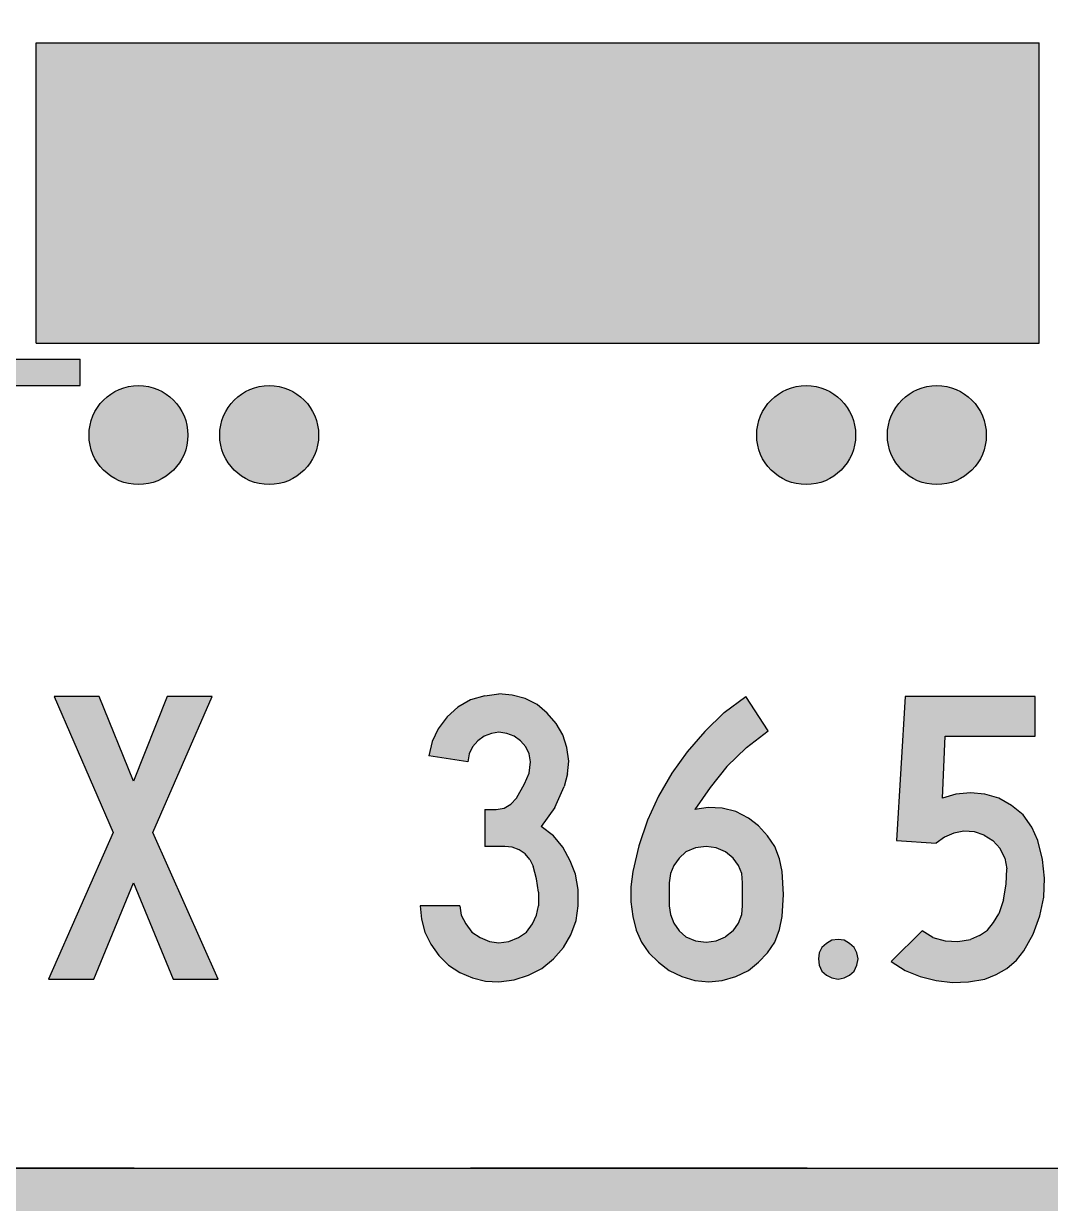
# Model space of a CAD drawing. Extents: x 80 to 227, y 133 to 266.
# Drawn here: x 116.1 to 154.85, y 193.23 to 237.76 of the extents above; entities that cross this region are included whole.
import ezdxf

# ---------------------------------------------------------------- set-up
doc = ezdxf.new("R2010")
doc.units = 0
doc.header["$MEASUREMENT"] = 0
doc.linetypes.add('CENTERX2', pattern=[101.60000000000001, 63.5, -12.7, 12.7, -12.7])
doc.layers.add('L25', color=1, linetype='CONTINUOUS')
doc.layers.add('L35', color=3, linetype='CONTINUOUS')

msp = doc.modelspace()

# ---------------------------------------------------------------- hatches: boundary and pattern name
at = {"layer": 'L25', "linetype": 'CENTERX2'}
h = msp.add_hatch(color=256, dxfattribs=at)
edge = h.paths.add_edge_path(flags=16)
edge.add_line((93.5327676264148, 261.3655784944086), (213.5327742930815, 261.3655784944085))
edge.add_arc((213.5327742930815, 253.0322454944085), 8.33333300000001, 2.2737367544323206e-13, 90, ccw=False)
edge.add_line((221.8661072930815, 253.0322454944085), (221.8661342930815, 194.5655588277418))
edge.add_line((221.8661342930815, 194.5655588277418), (85.19943462641484, 194.5655588277419))
edge.add_line((85.19943462641483, 194.5655588277419), (85.19943462641481, 253.0322454944086))
edge.add_arc((93.53276762641478, 253.0322454944086), 8.333332999999968, 89.99999999999989, 180, ccw=False)
edge = h.paths.add_edge_path()
edge.add_line((93.5327676264148, 264.6989084944086), (213.5327742930815, 264.6989084944085))
edge.add_arc((213.5327742930815, 253.0322454944085), 11.666663, 1.1368683772161603e-13, 90, ccw=False)
edge.add_line((225.1994372930815, 253.0322454944085), (225.1994372930816, 157.4322388277419))
edge.add_arc((213.5327742930816, 157.4322388277419), 11.666663, -90, 0, ccw=False)
edge.add_line((213.5327742930816, 145.7655758277419), (93.53276762641482, 145.7655758277419))
edge.add_arc((93.53276762641482, 157.4322388277419), 11.666663, 180, 270, ccw=False)
edge.add_line((81.86610462641482, 157.4322388277419), (81.86610462641481, 253.0322454944086))
edge.add_arc((93.53276762641477, 253.0322454944086), 11.66666299999996, 89.99999999999977, 180, ccw=False)
edge = h.paths.add_edge_path(flags=16)
edge.add_line((85.19943462641483, 191.2322588277419), (221.8661342930815, 191.2322588277418))
edge.add_line((221.8661342930815, 191.2322588277418), (221.8661072930816, 157.4322388277419))
edge.add_arc((213.5327676362757, 157.4322454845477), 8.333339656808493, 270.0000457687907, 359.9999542312093, ccw=False)
edge.add_line((213.5327742930816, 149.0989058277418), (93.53276762641482, 149.0989058277419))
edge.add_arc((93.53276762641482, 157.4322388277419), 8.333332999999982, 179.9999999999998, 270, ccw=False)
edge.add_line((85.19943462641483, 157.4322388277419), (85.19943462641483, 191.2322588277419))
h = msp.add_hatch(color=256, dxfattribs=at)
edge = h.paths.add_edge_path()
edge.add_arc((150.5661042930817, 222.2322421610752), 1.866666666666676, 0, 360)
edge = h.paths.add_edge_path()
edge.add_arc((145.6327709597484, 222.2322421610752), 1.866666666666676, 0, 360)
edge = h.paths.add_edge_path()
edge.add_arc((198.1994376264153, 222.2322421610752), 1.866666666666676, 0, 360)
edge = h.paths.add_edge_path()
edge.add_arc((193.266104293082, 222.2322421610752), 1.866666666666676, 0, 360)
edge = h.paths.add_edge_path()
edge.add_arc((172.9994376264152, 222.2322421610752), 1.866666666666676, 0, 360)
edge = h.paths.add_edge_path()
edge.add_arc((168.0661042930818, 222.2322421610752), 1.866666666666676, 0, 360)
edge = h.paths.add_edge_path()
edge.add_arc((125.3661042930816, 222.2322421610752), 1.866666666666676, 0, 360)
edge = h.paths.add_edge_path()
edge.add_arc((120.4327709597483, 222.2322421610752), 1.866666666666676, 0, 360)
edge = h.paths.add_edge_path()
edge.add_arc((110.7661042930815, 222.2322421610752), 1.866666666666676, 0, 360)
h.paths.add_polyline_path([(113.6994376264149, 224.0989088277419), (113.6994376264149, 225.0989088277419), (118.2275582927882, 225.0989088277419), (118.2275582927882, 224.0989088277419)])
h.paths.add_polyline_path([(163.3994376264151, 224.0989088277419), (163.3994376264151, 225.0989088277419), (155.2327709597484, 225.0989088277419), (155.2327709597484, 224.0989088277419)])
h.paths.add_polyline_path([(164.1994376264151, 225.6989088277419), (202.066104293082, 225.6989088277419), (202.066104293082, 237.0322421610753), (164.1994376264151, 237.0322421610753)])
h.paths.add_polyline_path([(154.4327709597484, 225.6989088277419), (154.4327709597484, 237.0322421610753), (116.5661042930816, 237.0322421610753), (116.5661042930816, 225.6989088277419)])
edge = h.paths.add_edge_path(flags=16)
edge.add_arc((108.6758508034529, 230.2322421610752), 0.333333333333335, 156, 269.9999999999999)
edge.add_line((108.6758508034529, 229.8989088277419), (111.6327709597482, 229.8989088277419))
edge.add_arc((111.6327709597482, 230.2322421610752), 0.333333333333335, 269.9999999999999, 360)
edge.add_line((111.9661042930815, 230.2322421610752), (111.9661042930815, 232.4322421610752))
edge.add_arc((111.6327709597482, 232.4322421610752), 0.333333333333335, 0, 89.99999999999987)
edge.add_line((111.6327709597482, 232.7655754944086), (109.6553539111317, 232.7655754944086))
edge.add_arc((109.6553539111317, 232.4322421610752), 0.333333333333335, 89.99999999999993, 156)
edge.add_line((109.3508387585842, 232.5678210421005), (108.3713356509054, 230.3678210421005))
edge = h.paths.add_edge_path()
edge.add_arc((106.1907742978507, 229.403949392304), 0.66666666666667, 299.9999999999999, 336)
edge.add_line((106.7998046029457, 229.1327916302535), (108.6566790501181, 233.3033999231258))
edge.add_arc((109.2657093552132, 233.0322421610753), 0.66666666666667, 89.99999999999989, 156, ccw=False)
edge.add_line((109.2657093552132, 233.6989088277419), (112.2327709597482, 233.6989088277419))
edge.add_arc((112.2327709597482, 233.0322421610753), 0.66666666666667, 0, 90, ccw=False)
edge.add_line((112.8994376264149, 233.0322421610753), (112.8994376264149, 225.0989088277419))
edge.add_line((112.8994376264149, 225.0989088277419), (110.7661042930815, 225.0989088277419))
edge.add_arc((110.7661042930815, 222.2322421610752), 2.866666666666681, 90, 180)
edge.add_line((107.8994376264149, 222.2322421610752), (105.6994376264148, 222.2322421610752))
edge.add_arc((105.6994376264148, 222.8989088277419), 0.66666666666667, 180, 270, ccw=False)
edge.add_line((105.0327709597482, 222.8989088277419), (105.0327709597482, 227.5806753149488))
edge.add_arc((105.6994376264148, 227.5806753149488), 0.66666666666667, 120, 180, ccw=False)
edge.add_line((105.3661042930815, 228.1580255841384), (106.524107631184, 228.8265991231144))
h = msp.add_hatch(color=256, dxfattribs=at)
h.paths.add_polyline_path([(121.740811868839, 201.6989088277418), (123.442611868839, 201.6989088277418), (120.978811868839, 207.2361088277418), (123.214011868839, 212.3669088277418), (121.512211868839, 212.3669088277418), (120.242211868839, 209.1665088277418), (118.9468118688391, 212.3669088277418), (117.245011868839, 212.3669088277418), (119.480211868839, 207.2361088277418), (117.041811868839, 201.6989088277418), (118.743611868839, 201.6989088277418), (120.242211868839, 205.3311088277418)])
h.paths.add_polyline_path([(108.634411868839, 201.6989088277418), (111.072811868839, 212.3669088277418), (112.800011868839, 212.3669088277418), (115.238411868839, 201.6989088277418), (113.739811868839, 201.6989088277418), (113.003211868839, 204.6961088277418), (110.869611868839, 204.6961088277418), (110.133011868839, 201.6989088277418)])
h.paths.add_polyline_path([(111.199811868839, 206.1947088277418), (112.673011868839, 206.1947088277418), (111.9364118688391, 209.3697088277418)], flags=16)
h.paths.add_polyline_path([(99.18561186883903, 201.6989088277418), (99.18561186883903, 212.3669088277418), (100.912811868839, 212.3669088277418), (102.614611868839, 206.4995088277418), (104.418011868839, 212.3669088277418), (106.1198118688391, 212.3669088277418), (106.1198118688391, 201.6989088277418), (104.6212118688391, 201.6989088277418), (104.6212118688391, 207.6679088277418), (102.614611868839, 201.6989088277418), (100.684211868839, 207.6679088277418), (100.684211868839, 201.6989088277418)])
h.paths.add_polyline_path([(148.842611868839, 202.3593088277418), (149.376011868839, 202.0291088277418), (149.934811868839, 201.8005088277418), (150.544411868839, 201.6481088277418), (151.154011868839, 201.5719088277418), (151.763611868839, 201.5973088277418), (152.373211868839, 201.6989088277418), (152.805011868839, 201.8767088277418), (153.211411868839, 202.1053088277418), (153.567011868839, 202.4101088277418), (153.846411868839, 202.7657088277418), (154.202011868839, 203.4007088277418), (154.456011868839, 204.0865088277418), (154.608411868839, 204.7977088277418), (154.633811868839, 205.5089088277418), (154.557611868839, 206.2201088277418), (154.3798118688391, 206.9313088277418), (154.151211868839, 207.4393088277418), (153.821011868839, 207.8965088277418), (153.389211868839, 208.2521088277418), (152.906611868839, 208.5315088277418), (152.373211868839, 208.6839088277418), (151.839811868839, 208.7347088277418), (151.281011868839, 208.6839088277418), (150.773011868839, 208.5315088277418), (150.874611868839, 210.8683088277418), (154.278211868839, 210.8683088277418), (154.278211868839, 212.3669088277418), (149.376011868839, 212.3669088277418), (149.045811868839, 206.9313088277418), (150.544411868839, 206.8297088277418), (150.849211868839, 207.0583088277418), (151.204811868839, 207.2107088277418), (151.585811868839, 207.2869088277418), (151.992211868839, 207.2615088277418), (152.347811868839, 207.1345088277418), (152.678011868839, 206.9313088277418), (152.957411868839, 206.6265088277418), (153.135211868839, 206.2709088277418), (153.211411868839, 205.8645088277418), (153.186011868839, 205.2803088277418), (153.084411868839, 204.6961088277418), (152.906611868839, 204.1627088277418), (152.703411868839, 203.8325088277418), (152.474811868839, 203.5531088277418), (152.170011868839, 203.3499088277418), (151.839811868839, 203.1975088277418), (151.357211868839, 203.1213088277418), (150.874611868839, 203.1467088277418), (150.4174118688391, 203.2737088277418), (150.011011868839, 203.5277088277418)])
h.paths.add_polyline_path([(146.836011868839, 203.1975088277418), (146.607411868839, 203.1721088277418), (146.404211868839, 203.0451088277418), (146.226411868839, 202.8927088277418), (146.1248118688391, 202.6895088277418), (146.0994118688391, 202.4609088277418), (146.1248118688391, 202.2323088277418), (146.226411868839, 202.0037088277418), (146.404211868839, 201.8513088277418), (146.607411868839, 201.7497088277418), (146.836011868839, 201.6989088277418), (147.0646118688391, 201.7497088277418), (147.267811868839, 201.8513088277418), (147.445611868839, 202.0037088277418), (147.547211868839, 202.2323088277418), (147.598011868839, 202.4609088277418), (147.547211868839, 202.6895088277418), (147.445611868839, 202.8927088277418), (147.267811868839, 203.0451088277418), (147.0646118688391, 203.1721088277418)])
h.paths.add_polyline_path([(142.873611868839, 203.5277088277418), (142.594211868839, 203.2991088277418), (142.238611868839, 203.1467088277418), (141.8576118688391, 203.0959088277418), (141.451211868839, 203.1467088277418), (141.095611868839, 203.2991088277418), (140.841611868839, 203.5277088277418), (140.6384118688391, 203.8071088277418), (140.511411868839, 204.1373088277418), (140.460611868839, 204.4675088277418), (140.460611868839, 205.3311088277418), (140.511411868839, 205.6867088277418), (140.6384118688391, 205.9915088277418), (140.841611868839, 206.2709088277418), (141.095611868839, 206.4995088277418), (141.451211868839, 206.6519088277418), (141.8576118688391, 206.7027088277418), (142.238611868839, 206.6519088277418), (142.594211868839, 206.4995088277418), (142.873611868839, 206.2709088277418), (143.0768118688391, 205.9915088277418), (143.203811868839, 205.6867088277418), (143.229211868839, 205.3311088277418), (143.229211868839, 204.4675088277418), (143.203811868839, 204.1373088277418), (143.0768118688391, 203.8071088277418)], flags=16)
h.paths.add_polyline_path([(142.543411868839, 211.7573088277418), (143.356211868839, 212.3669088277418), (144.194411868839, 211.0715088277418), (143.3816118688391, 210.4365088277418), (142.645011868839, 209.7253088277418), (142.010011868839, 208.9379088277418), (141.425811868839, 208.0997088277418), (141.933811868839, 208.1759088277418), (142.4672118688391, 208.1505088277418), (142.975211868839, 208.0235088277418), (143.457811868839, 207.7695088277418), (143.838811868839, 207.4901088277418), (144.169011868839, 207.1091088277418), (144.448411868839, 206.7027088277418), (144.6262118688391, 206.2455088277418), (144.727811868839, 205.7629088277418), (144.778611868839, 204.8993088277418), (144.727811868839, 204.0611088277418), (144.6262118688391, 203.5785088277418), (144.448411868839, 203.0959088277418), (144.169011868839, 202.6895088277418), (143.838811868839, 202.3339088277418), (143.457811868839, 202.0291088277418), (142.975211868839, 201.8005088277418), (142.4672118688391, 201.6481088277418), (141.959211868839, 201.5973088277418), (141.425811868839, 201.6481088277418), (140.9432118688391, 201.8005088277418), (140.460611868839, 202.0291088277418), (140.054211868839, 202.3339088277418), (139.6986118688391, 202.6895088277418), (139.4192118688391, 203.0959088277418), (139.216011868839, 203.5531088277418), (139.0890118688391, 204.0611088277418), (139.012811868839, 204.6199088277418), (139.012811868839, 205.1787088277418), (139.0890118688391, 205.7629088277418), (139.317611868839, 206.7281088277418), (139.647811868839, 207.6933088277418), (140.054211868839, 208.6077088277418), (140.562211868839, 209.4713088277418), (141.146411868839, 210.2841088277418), (141.806811868839, 211.0461088277418)])
h.paths.add_polyline_path([(133.501011868839, 208.0997088277418), (133.501011868839, 206.7027088277418), (134.263011868839, 206.7027088277418), (134.5424118688391, 206.6773088277418), (134.796411868839, 206.5757088277418), (135.025011868839, 206.4233088277418), (135.202811868839, 206.2201088277418), (135.329811868839, 205.9661088277418), (135.4568118688391, 205.4835088277418), (135.533011868839, 204.9755088277418), (135.533011868839, 204.4675088277418), (135.4568118688391, 204.1119088277418), (135.304411868839, 203.7817088277418), (135.075811868839, 203.4769088277418), (134.771011868839, 203.2737088277418), (134.415411868839, 203.1213088277418), (134.034411868839, 203.0705088277418), (133.678811868839, 203.1213088277418), (133.3232118688391, 203.2737088277418), (133.0184118688391, 203.4769088277418), (132.789811868839, 203.7817088277418), (132.612011868839, 204.1119088277418), (132.561211868839, 204.4675088277418), (131.062611868839, 204.4675088277418), (131.113411868839, 203.9595088277418), (131.240411868839, 203.4769088277418), (131.4690118688391, 203.0197088277418), (131.7738118688391, 202.5879088277418), (132.129411868839, 202.2323088277418), (132.561211868839, 201.9529088277418), (133.043811868839, 201.7497088277418), (133.526411868839, 201.6227088277418), (134.034411868839, 201.5973088277418), (134.618611868839, 201.6735088277418), (135.1520118688391, 201.8513088277418), (135.660011868839, 202.1053088277418), (136.091811868839, 202.4609088277418), (136.472811868839, 202.8927088277418), (136.752211868839, 203.3753088277418), (136.9554118688391, 203.9087088277418), (137.031611868839, 204.4675088277418), (137.031611868839, 205.0771088277418), (136.930011868839, 205.6613088277418), (136.726811868839, 206.1693088277418), (136.447411868839, 206.6773088277418), (136.091811868839, 207.1091088277418), (135.634611868839, 207.4647088277418), (136.142611868839, 208.1759088277418), (136.498211868839, 208.9633088277418), (136.625211868839, 209.4459088277418), (136.6760118688391, 209.9285088277418), (136.599811868839, 210.4365088277418), (136.447411868839, 210.9191088277418), (136.193411868839, 211.3509088277418), (135.863211868839, 211.7319088277418), (135.482211868839, 212.0621088277418), (135.025011868839, 212.2907088277418), (134.5424118688391, 212.4177088277418), (134.034411868839, 212.4685088277418), (133.501011868839, 212.3923088277418), (132.967611868839, 212.2399088277418), (132.485011868839, 211.9605088277418), (132.0786118688391, 211.6049088277418), (131.748411868839, 211.1477088277418), (131.519811868839, 210.6651088277418), (131.392811868839, 210.1317088277418), (132.866011868839, 209.9031088277418), (132.916811868839, 210.2079088277418), (133.043811868839, 210.4619088277418), (133.247011868839, 210.6905088277418), (133.475611868839, 210.8683088277418), (133.755011868839, 210.9699088277418), (134.034411868839, 211.0207088277418), (134.339211868839, 210.9699088277418), (134.618611868839, 210.8683088277418), (134.8472118688391, 210.6905088277418), (135.050411868839, 210.4619088277418), (135.177411868839, 210.2079088277418), (135.228211868839, 209.9031088277418), (135.177411868839, 209.4713088277418), (134.999611868839, 209.0649088277418), (134.694811868839, 208.5315088277418), (134.491611868839, 208.3029088277418), (134.2376118688391, 208.1505088277418), (133.9328118688391, 208.0997088277418)])
h.paths.add_polyline_path([(160.044011868839, 201.6989088277418), (161.822011868839, 201.6989088277418), (161.822011868839, 205.8899088277418), (161.8728118688391, 206.2455088277418), (162.0252118688391, 206.5503088277418), (162.279211868839, 206.8043088277418), (162.584011868839, 206.9567088277418), (162.9396118688391, 207.0329088277418), (163.2444118688391, 206.9821088277418), (163.5492118688391, 206.8551088277418), (163.803211868839, 206.6773088277418), (163.981011868839, 206.4233088277418), (164.108011868839, 206.1185088277418), (164.1588118688391, 205.8137088277418), (164.1588118688391, 201.6989088277418), (165.911411868839, 201.6989088277418), (165.911411868839, 205.8899088277418), (165.9876118688391, 206.2455088277418), (166.140011868839, 206.5503088277418), (166.394011868839, 206.8043088277418), (166.698811868839, 206.9567088277418), (167.029011868839, 207.0329088277418), (167.359211868839, 206.9821088277418), (167.638611868839, 206.8551088277418), (167.892611868839, 206.6773088277418), (168.095811868839, 206.4233088277418), (168.222811868839, 206.1185088277418), (168.248211868839, 205.8137088277418), (168.248211868839, 201.6989088277418), (170.026211868839, 201.6989088277418), (170.026211868839, 206.1947088277418), (169.975411868839, 206.7027088277418), (169.823011868839, 207.2107088277418), (169.569011868839, 207.6679088277418), (169.213411868839, 208.0743088277418), (168.807011868839, 208.3791088277418), (168.324411868839, 208.6331088277418), (167.8164118688391, 208.7601088277418), (167.283011868839, 208.7855088277418), (166.775011868839, 208.6839088277418), (166.267011868839, 208.5061088277418), (165.835211868839, 208.2267088277418), (165.454211868839, 207.8711088277418), (165.098611868839, 208.2013088277418), (164.666811868839, 208.4553088277418), (164.209611868839, 208.6585088277418), (163.727011868839, 208.7601088277418), (163.2190118688391, 208.7855088277418), (162.736411868839, 208.7093088277418), (162.253811868839, 208.5569088277418), (161.822011868839, 208.3283088277418), (161.822011868839, 208.7093088277418), (160.044011868839, 208.7093088277418)])
h.paths.add_polyline_path([(206.373611868839, 204.2643088277418), (206.373611868839, 205.3311088277418), (205.205211868839, 205.3311088277418), (205.205211868839, 206.8297088277418), (207.872211868839, 206.8297088277418), (207.872211868839, 204.2643088277418), (207.821411868839, 203.7563088277418), (207.669011868839, 203.2483088277418), (207.415011868839, 202.7911088277418), (207.084811868839, 202.3847088277418), (206.678411868839, 202.0545088277418), (206.221211868839, 201.8005088277418), (205.713211868839, 201.6481088277418), (205.205211868839, 201.5973088277418), (204.671811868839, 201.6481088277418), (204.163811868839, 201.8005088277418), (203.706611868839, 202.0799088277418), (203.300211868839, 202.4101088277418), (202.970011868839, 202.8419088277418), (202.741411868839, 203.2991088277418), (202.411211868839, 204.3405088277418), (202.208011868839, 205.4073088277418), (202.081011868839, 206.4995088277418), (202.081011868839, 207.5663088277418), (202.208011868839, 208.6585088277418), (202.411211868839, 209.7253088277418), (202.741411868839, 210.7667088277418), (202.970011868839, 211.2493088277418), (203.300211868839, 211.6557088277418), (203.706611868839, 212.0113088277418), (204.163811868839, 212.2653088277418), (204.671811868839, 212.4177088277418), (205.205211868839, 212.4685088277418), (205.713211868839, 212.4177088277418), (206.221211868839, 212.2653088277418), (206.678411868839, 212.0113088277418), (207.084811868839, 211.6811088277418), (207.415011868839, 211.2747088277418), (207.669011868839, 210.8175088277418), (207.821411868839, 210.3349088277418), (207.872211868839, 209.8015088277418), (206.373611868839, 209.8015088277418), (206.348211868839, 210.0809088277418), (206.246611868839, 210.3603088277418), (206.068811868839, 210.5889088277418), (205.840211868839, 210.7921088277418), (205.586211868839, 210.9191088277418), (205.306811868839, 210.9699088277418), (204.925811868839, 210.9445088277418), (204.595611868839, 210.8175088277418), (204.316211868839, 210.5635088277418), (204.138411868839, 210.2333088277418), (203.859011868839, 209.3443088277418), (203.681211868839, 208.4299088277418), (203.605011868839, 207.4901088277418), (203.605011868839, 206.5757088277418), (203.681211868839, 205.6359088277418), (203.859011868839, 204.7215088277418), (204.138411868839, 203.8325088277418), (204.290811868839, 203.5277088277418), (204.544811868839, 203.2991088277418), (204.849611868839, 203.1467088277418), (205.205211868839, 203.0959088277418), (205.510011868839, 203.1467088277418), (205.789411868839, 203.2483088277418), (206.018011868839, 203.4261088277418), (206.221211868839, 203.6801088277418), (206.322811868839, 203.9595088277418)])
h.paths.add_polyline_path([(193.572011868839, 201.6989088277418), (193.572011868839, 212.3669088277418), (195.070611868839, 212.3669088277418), (197.839211868839, 206.1947088277418), (197.839211868839, 212.3669088277418), (199.337811868839, 212.3669088277418), (199.337811868839, 201.6989088277418), (198.169411868839, 201.6989088277418), (195.070611868839, 208.7347088277418), (195.070611868839, 201.6989088277418)])
h.paths.add_polyline_path([(190.498611868839, 203.5277088277418), (190.778011868839, 204.6707088277418), (190.930411868839, 205.8391088277418), (190.981211868839, 207.0329088277418), (190.930411868839, 208.2267088277418), (190.778011868839, 209.3951088277418), (190.498611868839, 210.5381088277418), (190.295411868839, 211.0461088277418), (190.016011868839, 211.4779088277418), (189.635011868839, 211.8589088277418), (189.203211868839, 212.1383088277418), (188.720611868839, 212.3415088277418), (188.187211868839, 212.4431088277418), (187.679211868839, 212.4431088277418), (187.145811868839, 212.3415088277418), (186.663211868839, 212.1383088277418), (186.231411868839, 211.8589088277418), (185.850411868839, 211.4779088277418), (185.571011868839, 211.0461088277418), (185.367811868839, 210.5381088277418), (185.088411868839, 209.3951088277418), (184.936011868839, 208.2267088277418), (184.885211868839, 207.0329088277418), (184.936011868839, 205.8391088277418), (185.088411868839, 204.6707088277418), (185.367811868839, 203.5277088277418), (185.571011868839, 203.0197088277418), (185.850411868839, 202.5879088277418), (186.231411868839, 202.2069088277418), (186.663211868839, 201.9275088277418), (187.145811868839, 201.7243088277418), (187.679211868839, 201.6227088277418), (188.187211868839, 201.6227088277418), (188.720611868839, 201.7243088277418), (189.203211868839, 201.9275088277418), (189.635011868839, 202.2069088277418), (190.016011868839, 202.5879088277418), (190.295411868839, 203.0197088277418)])
h.paths.add_polyline_path([(189.101611868839, 204.0103088277418), (189.304811868839, 205.0009088277418), (189.457211868839, 206.0169088277418), (189.482611868839, 207.0329088277418), (189.457211868839, 208.0489088277418), (189.304811868839, 209.0649088277418), (189.101611868839, 210.0809088277418), (188.974611868839, 210.3603088277418), (188.796811868839, 210.6143088277418), (188.542811868839, 210.8175088277418), (188.238011868839, 210.9445088277418), (187.933211868839, 210.9699088277418), (187.628411868839, 210.9445088277418), (187.323611868839, 210.8175088277418), (187.069611868839, 210.6143088277418), (186.866411868839, 210.3603088277418), (186.764811868839, 210.0809088277418), (186.536211868839, 209.0649088277418), (186.409211868839, 208.0489088277418), (186.383811868839, 207.0329088277418), (186.409211868839, 206.0169088277418), (186.536211868839, 205.0009088277418), (186.764811868839, 204.0103088277418), (186.866411868839, 203.7055088277418), (187.069611868839, 203.4515088277418), (187.323611868839, 203.2483088277418), (187.628411868839, 203.1467088277418), (187.933211868839, 203.0959088277418), (188.238011868839, 203.1467088277418), (188.542811868839, 203.2483088277418), (188.796811868839, 203.4515088277418), (188.974611868839, 203.7055088277418)], flags=16)
h.paths.add_polyline_path([(177.976411868839, 201.6989088277418), (177.976411868839, 212.3669088277418), (179.475011868839, 212.3669088277418), (179.475011868839, 203.1975088277418), (183.310411868839, 203.1975088277418), (183.310411868839, 201.6989088277418)])

# ---------------------------------------------------------------- linework, layer by layer
msp.add_lwpolyline([(93.5327676264148, 261.3655784944086), (213.5327742930815, 261.3655784944085, -0.4142135623730936), (221.8661072930815, 253.0322454944085), (221.8661342930815, 194.5655588277418), (85.19943462641483, 194.5655588277419), (85.19943462641481, 253.0322454944086, -0.4142135623730958), (93.5327676264148, 261.3655784944086, -1.559095019978313)], format="xyb", dxfattribs=at)
at = {"layer": 'L35'}
for p, q in [((116.5661042930816, 225.6989088277419), (116.5661042930816, 237.0322421610753)), ((116.5661042930816, 237.0322421610753), (154.4327709597484, 237.0322421610753)), ((154.4327709597484, 225.6989088277419), (154.4327709597484, 237.0322421610753)), ((116.5661042930816, 225.6989088277419), (154.4327709597484, 225.6989088277419)), ((113.6994376264149, 225.0989088277419), (118.2275582927882, 225.0989088277419)), ((118.2275582927882, 224.0989088277419), (118.2275582927882, 225.0989088277419)), ((113.6994376264149, 224.0989088277419), (118.2275582927882, 224.0989088277419)), ((133.501011868839, 212.3923088277418), (134.034411868839, 212.4685088277418)), ((134.5424118688391, 212.4177088277418), (134.034411868839, 212.4685088277418)), ((135.025011868839, 212.2907088277418), (134.5424118688391, 212.4177088277418)), ((117.245011868839, 212.3669088277418), (119.480211868839, 207.2361088277418)), ((118.9468118688391, 212.3669088277418), (117.245011868839, 212.3669088277418)), ((120.242211868839, 209.1665088277418), (118.9468118688391, 212.3669088277418)), ((121.512211868839, 212.3669088277418), (120.242211868839, 209.1665088277418)), ((120.978811868839, 207.2361088277418), (123.214011868839, 212.3669088277418)), ((123.214011868839, 212.3669088277418), (121.512211868839, 212.3669088277418)), ((132.485011868839, 211.9605088277418), (132.0786118688391, 211.6049088277418)), ((132.967611868839, 212.2399088277418), (132.485011868839, 211.9605088277418)), ((133.501011868839, 212.3923088277418), (132.967611868839, 212.2399088277418)), ((135.482211868839, 212.0621088277418), (135.025011868839, 212.2907088277418)), ((135.863211868839, 211.7319088277418), (135.482211868839, 212.0621088277418)), ((142.543411868839, 211.7573088277418), (143.356211868839, 212.3669088277418)), ((144.194411868839, 211.0715088277418), (143.356211868839, 212.3669088277418)), ((149.376011868839, 212.3669088277418), (149.045811868839, 206.9313088277418)), ((154.278211868839, 212.3669088277418), (149.376011868839, 212.3669088277418)), ((154.278211868839, 210.8683088277418), (154.278211868839, 212.3669088277418)), ((132.0786118688391, 211.6049088277418), (131.748411868839, 211.1477088277418)), ((136.193411868839, 211.3509088277418), (135.863211868839, 211.7319088277418)), ((142.543411868839, 211.7573088277418), (141.806811868839, 211.0461088277418)), ((131.748411868839, 211.1477088277418), (131.519811868839, 210.6651088277418)), ((136.447411868839, 210.9191088277418), (136.193411868839, 211.3509088277418)), ((143.3816118688391, 210.4365088277418), (144.194411868839, 211.0715088277418)), ((131.519811868839, 210.6651088277418), (131.392811868839, 210.1317088277418)), ((133.247011868839, 210.6905088277418), (133.043811868839, 210.4619088277418)), ((133.475611868839, 210.8683088277418), (133.247011868839, 210.6905088277418)), ((133.755011868839, 210.9699088277418), (133.475611868839, 210.8683088277418)), ((134.034411868839, 211.0207088277418), (133.755011868839, 210.9699088277418)), ((134.339211868839, 210.9699088277418), (134.034411868839, 211.0207088277418)), ((134.618611868839, 210.8683088277418), (134.339211868839, 210.9699088277418)), ((134.8472118688391, 210.6905088277418), (134.618611868839, 210.8683088277418)), ((135.050411868839, 210.4619088277418), (134.8472118688391, 210.6905088277418)), ((136.599811868839, 210.4365088277418), (136.447411868839, 210.9191088277418)), ((141.806811868839, 211.0461088277418), (141.146411868839, 210.2841088277418)), ((150.773011868839, 208.5315088277418), (150.874611868839, 210.8683088277418)), ((150.874611868839, 210.8683088277418), (154.278211868839, 210.8683088277418)), ((132.916811868839, 210.2079088277418), (132.866011868839, 209.9031088277418)), ((133.043811868839, 210.4619088277418), (132.916811868839, 210.2079088277418)), ((135.177411868839, 210.2079088277418), (135.050411868839, 210.4619088277418)), ((135.228211868839, 209.9031088277418), (135.177411868839, 210.2079088277418)), ((136.6760118688391, 209.9285088277418), (136.599811868839, 210.4365088277418)), ((141.146411868839, 210.2841088277418), (140.562211868839, 209.4713088277418)), ((143.3816118688391, 210.4365088277418), (142.645011868839, 209.7253088277418)), ((132.866011868839, 209.9031088277418), (131.392811868839, 210.1317088277418)), ((135.177411868839, 209.4713088277418), (135.228211868839, 209.9031088277418)), ((136.625211868839, 209.4459088277418), (136.6760118688391, 209.9285088277418)), ((134.999611868839, 209.0649088277418), (135.177411868839, 209.4713088277418)), ((136.625211868839, 209.4459088277418), (136.498211868839, 208.9633088277418)), ((140.562211868839, 209.4713088277418), (140.054211868839, 208.6077088277418)), ((142.645011868839, 209.7253088277418), (142.010011868839, 208.9379088277418)), ((134.694811868839, 208.5315088277418), (134.999611868839, 209.0649088277418)), ((136.142611868839, 208.1759088277418), (136.498211868839, 208.9633088277418)), ((142.010011868839, 208.9379088277418), (141.425811868839, 208.0997088277418)), ((134.491611868839, 208.3029088277418), (134.694811868839, 208.5315088277418)), ((140.054211868839, 208.6077088277418), (139.647811868839, 207.6933088277418)), ((151.281011868839, 208.6839088277418), (150.773011868839, 208.5315088277418)), ((151.839811868839, 208.7347088277418), (151.281011868839, 208.6839088277418)), ((152.373211868839, 208.6839088277418), (151.839811868839, 208.7347088277418)), ((152.906611868839, 208.5315088277418), (152.373211868839, 208.6839088277418)), ((153.389211868839, 208.2521088277418), (152.906611868839, 208.5315088277418)), ((133.501011868839, 208.0997088277418), (133.9328118688391, 208.0997088277418)), ((133.501011868839, 208.0997088277418), (133.501011868839, 206.7027088277418)), ((133.9328118688391, 208.0997088277418), (134.2376118688391, 208.1505088277418)), ((134.2376118688391, 208.1505088277418), (134.491611868839, 208.3029088277418)), ((136.142611868839, 208.1759088277418), (135.634611868839, 207.4647088277418)), ((141.933811868839, 208.1759088277418), (141.425811868839, 208.0997088277418)), ((142.4672118688391, 208.1505088277418), (141.933811868839, 208.1759088277418)), ((142.975211868839, 208.0235088277418), (142.4672118688391, 208.1505088277418)), ((143.457811868839, 207.7695088277418), (142.975211868839, 208.0235088277418)), ((153.821011868839, 207.8965088277418), (153.389211868839, 208.2521088277418)), ((139.647811868839, 207.6933088277418), (139.317611868839, 206.7281088277418)), ((143.838811868839, 207.4901088277418), (143.457811868839, 207.7695088277418)), ((154.151211868839, 207.4393088277418), (153.821011868839, 207.8965088277418)), ((119.480211868839, 207.2361088277418), (117.041811868839, 201.6989088277418)), ((123.442611868839, 201.6989088277418), (120.978811868839, 207.2361088277418)), ((136.091811868839, 207.1091088277418), (135.634611868839, 207.4647088277418)), ((136.447411868839, 206.6773088277418), (136.091811868839, 207.1091088277418)), ((144.169011868839, 207.1091088277418), (143.838811868839, 207.4901088277418)), ((144.448411868839, 206.7027088277418), (144.169011868839, 207.1091088277418)), ((151.204811868839, 207.2107088277418), (150.849211868839, 207.0583088277418)), ((151.585811868839, 207.2869088277418), (151.204811868839, 207.2107088277418)), ((151.992211868839, 207.2615088277418), (151.585811868839, 207.2869088277418)), ((152.347811868839, 207.1345088277418), (151.992211868839, 207.2615088277418)), ((152.347811868839, 207.1345088277418), (152.678011868839, 206.9313088277418)), ((154.3798118688391, 206.9313088277418), (154.151211868839, 207.4393088277418)), ((134.263011868839, 206.7027088277418), (133.501011868839, 206.7027088277418)), ((134.5424118688391, 206.6773088277418), (134.263011868839, 206.7027088277418)), ((134.796411868839, 206.5757088277418), (134.5424118688391, 206.6773088277418)), ((136.726811868839, 206.1693088277418), (136.447411868839, 206.6773088277418)), ((139.317611868839, 206.7281088277418), (139.0890118688391, 205.7629088277418)), ((141.451211868839, 206.6519088277418), (141.095611868839, 206.4995088277418)), ((141.8576118688391, 206.7027088277418), (141.451211868839, 206.6519088277418)), ((142.238611868839, 206.6519088277418), (141.8576118688391, 206.7027088277418)), ((142.594211868839, 206.4995088277418), (142.238611868839, 206.6519088277418)), ((144.6262118688391, 206.2455088277418), (144.448411868839, 206.7027088277418)), ((149.045811868839, 206.9313088277418), (150.544411868839, 206.8297088277418)), ((150.849211868839, 207.0583088277418), (150.544411868839, 206.8297088277418)), ((152.957411868839, 206.6265088277418), (152.678011868839, 206.9313088277418)), ((153.135211868839, 206.2709088277418), (152.957411868839, 206.6265088277418)), ((154.557611868839, 206.2201088277418), (154.3798118688391, 206.9313088277418)), ((135.025011868839, 206.4233088277418), (134.796411868839, 206.5757088277418)), ((135.202811868839, 206.2201088277418), (135.025011868839, 206.4233088277418)), ((135.202811868839, 206.2201088277418), (135.329811868839, 205.9661088277418)), ((140.841611868839, 206.2709088277418), (140.6384118688391, 205.9915088277418)), ((141.095611868839, 206.4995088277418), (140.841611868839, 206.2709088277418)), ((142.873611868839, 206.2709088277418), (142.594211868839, 206.4995088277418)), ((143.0768118688391, 205.9915088277418), (142.873611868839, 206.2709088277418)), ((144.727811868839, 205.7629088277418), (144.6262118688391, 206.2455088277418)), ((153.135211868839, 206.2709088277418), (153.211411868839, 205.8645088277418)), ((154.633811868839, 205.5089088277418), (154.557611868839, 206.2201088277418)), ((135.4568118688391, 205.4835088277418), (135.329811868839, 205.9661088277418)), ((136.930011868839, 205.6613088277418), (136.726811868839, 206.1693088277418)), ((139.0890118688391, 205.7629088277418), (139.012811868839, 205.1787088277418)), ((140.6384118688391, 205.9915088277418), (140.511411868839, 205.6867088277418)), ((143.203811868839, 205.6867088277418), (143.0768118688391, 205.9915088277418)), ((144.778611868839, 204.8993088277418), (144.727811868839, 205.7629088277418)), ((153.186011868839, 205.2803088277418), (153.211411868839, 205.8645088277418)), ((118.743611868839, 201.6989088277418), (120.242211868839, 205.3311088277418)), ((120.242211868839, 205.3311088277418), (121.740811868839, 201.6989088277418)), ((135.533011868839, 204.9755088277418), (135.4568118688391, 205.4835088277418)), ((137.031611868839, 205.0771088277418), (136.930011868839, 205.6613088277418)), ((140.511411868839, 205.6867088277418), (140.460611868839, 205.3311088277418)), ((140.460611868839, 205.3311088277418), (140.460611868839, 204.4675088277418)), ((143.229211868839, 205.3311088277418), (143.203811868839, 205.6867088277418)), ((143.229211868839, 204.4675088277418), (143.229211868839, 205.3311088277418)), ((153.084411868839, 204.6961088277418), (153.186011868839, 205.2803088277418)), ((154.608411868839, 204.7977088277418), (154.633811868839, 205.5089088277418)), ((135.533011868839, 204.9755088277418), (135.533011868839, 204.4675088277418)), ((137.031611868839, 204.4675088277418), (137.031611868839, 205.0771088277418)), ((139.012811868839, 205.1787088277418), (139.012811868839, 204.6199088277418)), ((144.727811868839, 204.0611088277418), (144.778611868839, 204.8993088277418)), ((131.062611868839, 204.4675088277418), (131.113411868839, 203.9595088277418)), ((132.561211868839, 204.4675088277418), (131.062611868839, 204.4675088277418)), ((132.561211868839, 204.4675088277418), (132.612011868839, 204.1119088277418)), ((135.4568118688391, 204.1119088277418), (135.533011868839, 204.4675088277418)), ((136.9554118688391, 203.9087088277418), (137.031611868839, 204.4675088277418)), ((139.012811868839, 204.6199088277418), (139.0890118688391, 204.0611088277418)), ((140.460611868839, 204.4675088277418), (140.511411868839, 204.1373088277418)), ((143.203811868839, 204.1373088277418), (143.229211868839, 204.4675088277418)), ((153.084411868839, 204.6961088277418), (152.906611868839, 204.1627088277418)), ((154.456011868839, 204.0865088277418), (154.608411868839, 204.7977088277418)), ((131.113411868839, 203.9595088277418), (131.240411868839, 203.4769088277418)), ((132.612011868839, 204.1119088277418), (132.789811868839, 203.7817088277418)), ((135.304411868839, 203.7817088277418), (135.4568118688391, 204.1119088277418)), ((139.0890118688391, 204.0611088277418), (139.216011868839, 203.5531088277418)), ((140.511411868839, 204.1373088277418), (140.6384118688391, 203.8071088277418)), ((143.0768118688391, 203.8071088277418), (143.203811868839, 204.1373088277418)), ((144.6262118688391, 203.5785088277418), (144.727811868839, 204.0611088277418)), ((152.703411868839, 203.8325088277418), (152.906611868839, 204.1627088277418)), ((154.202011868839, 203.4007088277418), (154.456011868839, 204.0865088277418)), ((132.789811868839, 203.7817088277418), (133.0184118688391, 203.4769088277418)), ((135.075811868839, 203.4769088277418), (135.304411868839, 203.7817088277418)), ((136.752211868839, 203.3753088277418), (136.9554118688391, 203.9087088277418)), ((139.216011868839, 203.5531088277418), (139.4192118688391, 203.0959088277418)), ((140.6384118688391, 203.8071088277418), (140.841611868839, 203.5277088277418)), ((140.841611868839, 203.5277088277418), (141.095611868839, 203.2991088277418)), ((142.873611868839, 203.5277088277418), (142.594211868839, 203.2991088277418)), ((142.873611868839, 203.5277088277418), (143.0768118688391, 203.8071088277418)), ((144.448411868839, 203.0959088277418), (144.6262118688391, 203.5785088277418)), ((150.011011868839, 203.5277088277418), (148.842611868839, 202.3593088277418)), ((150.4174118688391, 203.2737088277418), (150.011011868839, 203.5277088277418)), ((152.170011868839, 203.3499088277418), (152.474811868839, 203.5531088277418)), ((152.474811868839, 203.5531088277418), (152.703411868839, 203.8325088277418)), ((131.240411868839, 203.4769088277418), (131.4690118688391, 203.0197088277418)), ((133.0184118688391, 203.4769088277418), (133.3232118688391, 203.2737088277418)), ((133.3232118688391, 203.2737088277418), (133.678811868839, 203.1213088277418)), ((133.678811868839, 203.1213088277418), (134.034411868839, 203.0705088277418)), ((134.034411868839, 203.0705088277418), (134.415411868839, 203.1213088277418)), ((134.415411868839, 203.1213088277418), (134.771011868839, 203.2737088277418)), ((134.771011868839, 203.2737088277418), (135.075811868839, 203.4769088277418)), ((136.472811868839, 202.8927088277418), (136.752211868839, 203.3753088277418)), ((139.4192118688391, 203.0959088277418), (139.6986118688391, 202.6895088277418)), ((141.095611868839, 203.2991088277418), (141.451211868839, 203.1467088277418)), ((141.451211868839, 203.1467088277418), (141.8576118688391, 203.0959088277418)), ((141.8576118688391, 203.0959088277418), (142.238611868839, 203.1467088277418)), ((142.238611868839, 203.1467088277418), (142.594211868839, 203.2991088277418)), ((144.169011868839, 202.6895088277418), (144.448411868839, 203.0959088277418)), ((146.607411868839, 203.1721088277418), (146.404211868839, 203.0451088277418)), ((146.836011868839, 203.1975088277418), (146.607411868839, 203.1721088277418)), ((147.0646118688391, 203.1721088277418), (146.836011868839, 203.1975088277418)), ((147.267811868839, 203.0451088277418), (147.0646118688391, 203.1721088277418)), ((150.4174118688391, 203.2737088277418), (150.874611868839, 203.1467088277418)), ((150.874611868839, 203.1467088277418), (151.357211868839, 203.1213088277418)), ((151.357211868839, 203.1213088277418), (151.839811868839, 203.1975088277418)), ((152.170011868839, 203.3499088277418), (151.839811868839, 203.1975088277418)), ((153.846411868839, 202.7657088277418), (154.202011868839, 203.4007088277418)), ((131.4690118688391, 203.0197088277418), (131.7738118688391, 202.5879088277418)), ((136.091811868839, 202.4609088277418), (136.472811868839, 202.8927088277418)), ((139.6986118688391, 202.6895088277418), (140.054211868839, 202.3339088277418)), ((143.838811868839, 202.3339088277418), (144.169011868839, 202.6895088277418)), ((146.1248118688391, 202.6895088277418), (146.0994118688391, 202.4609088277418)), ((146.226411868839, 202.8927088277418), (146.1248118688391, 202.6895088277418)), ((146.404211868839, 203.0451088277418), (146.226411868839, 202.8927088277418)), ((147.445611868839, 202.8927088277418), (147.267811868839, 203.0451088277418)), ((147.547211868839, 202.6895088277418), (147.445611868839, 202.8927088277418)), ((147.598011868839, 202.4609088277418), (147.547211868839, 202.6895088277418)), ((153.567011868839, 202.4101088277418), (153.846411868839, 202.7657088277418)), ((131.7738118688391, 202.5879088277418), (132.129411868839, 202.2323088277418)), ((132.129411868839, 202.2323088277418), (132.561211868839, 201.9529088277418)), ((135.660011868839, 202.1053088277418), (136.091811868839, 202.4609088277418)), ((140.054211868839, 202.3339088277418), (140.460611868839, 202.0291088277418)), ((143.457811868839, 202.0291088277418), (143.838811868839, 202.3339088277418)), ((146.0994118688391, 202.4609088277418), (146.1248118688391, 202.2323088277418)), ((146.1248118688391, 202.2323088277418), (146.226411868839, 202.0037088277418)), ((147.445611868839, 202.0037088277418), (147.547211868839, 202.2323088277418)), ((147.547211868839, 202.2323088277418), (147.598011868839, 202.4609088277418)), ((148.842611868839, 202.3593088277418), (149.376011868839, 202.0291088277418)), ((153.211411868839, 202.1053088277418), (153.567011868839, 202.4101088277418)), ((132.561211868839, 201.9529088277418), (133.043811868839, 201.7497088277418)), ((133.043811868839, 201.7497088277418), (133.526411868839, 201.6227088277418)), ((134.618611868839, 201.6735088277418), (135.1520118688391, 201.8513088277418)), ((135.1520118688391, 201.8513088277418), (135.660011868839, 202.1053088277418)), ((140.460611868839, 202.0291088277418), (140.9432118688391, 201.8005088277418)), ((140.9432118688391, 201.8005088277418), (141.425811868839, 201.6481088277418)), ((142.4672118688391, 201.6481088277418), (142.975211868839, 201.8005088277418)), ((142.975211868839, 201.8005088277418), (143.457811868839, 202.0291088277418)), ((146.226411868839, 202.0037088277418), (146.404211868839, 201.8513088277418)), ((146.404211868839, 201.8513088277418), (146.607411868839, 201.7497088277418)), ((146.607411868839, 201.7497088277418), (146.836011868839, 201.6989088277418)), ((146.836011868839, 201.6989088277418), (147.0646118688391, 201.7497088277418)), ((147.0646118688391, 201.7497088277418), (147.267811868839, 201.8513088277418)), ((147.267811868839, 201.8513088277418), (147.445611868839, 202.0037088277418)), ((149.376011868839, 202.0291088277418), (149.934811868839, 201.8005088277418)), ((149.934811868839, 201.8005088277418), (150.544411868839, 201.6481088277418)), ((152.373211868839, 201.6989088277418), (152.805011868839, 201.8767088277418)), ((152.805011868839, 201.8767088277418), (153.211411868839, 202.1053088277418)), ((117.041811868839, 201.6989088277418), (118.743611868839, 201.6989088277418)), ((121.740811868839, 201.6989088277418), (123.442611868839, 201.6989088277418)), ((133.526411868839, 201.6227088277418), (134.034411868839, 201.5973088277418)), ((134.034411868839, 201.5973088277418), (134.618611868839, 201.6735088277418)), ((141.425811868839, 201.6481088277418), (141.959211868839, 201.5973088277418)), ((141.959211868839, 201.5973088277418), (142.4672118688391, 201.6481088277418)), ((150.544411868839, 201.6481088277418), (151.154011868839, 201.5719088277418)), ((151.154011868839, 201.5719088277418), (151.763611868839, 201.5973088277418)), ((151.763611868839, 201.5973088277418), (152.373211868839, 201.6989088277418)), ((85.1994076264148, 194.5655588277419), (221.8661342930815, 194.5655588277418))]:
    msp.add_line(p, q, dxfattribs=at)
for centre in [(120.4327709597483, 222.2322421610752), (125.3661042930816, 222.2322421610752), (145.6327709597484, 222.2322421610752), (150.5661042930817, 222.2322421610752)]:
    msp.add_circle(centre, 1.866666666666676, dxfattribs=at)

doc.saveas('drawing.dxf')
